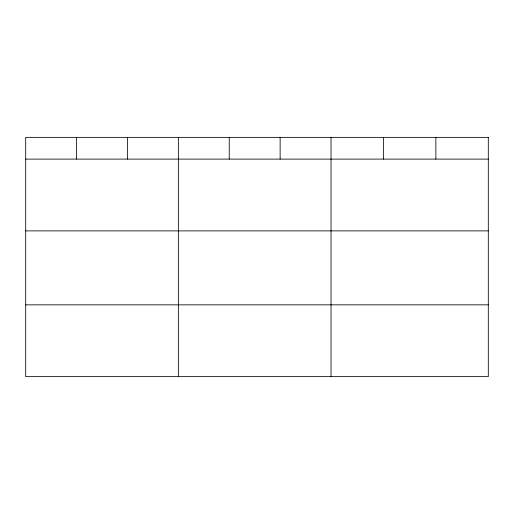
<?xml version="1.0" encoding="UTF-8"?>
<svg xmlns="http://www.w3.org/2000/svg" width="514" height="514" viewBox="0 0 514 514"><rect width="100%" height="100%" fill="white"/><g stroke="black" fill="none" stroke-linecap="round" stroke-linejoin="round"><path stroke-width="0.77" d="M25.7 159.109L488.3 159.109M25.7 230.889L488.3 230.889M25.7 304.847L488.3 304.847M435.872 137.367L435.872 159.109M383.444 137.367L383.444 159.109M331.016 137.367L331.016 376.634M280.13 137.367L280.13 159.109M229.244 137.367L229.244 159.109M178.358 137.367L178.358 376.634M127.472 137.367L127.472 159.109M76.586 137.367L76.586 159.109M488.3 137.367L25.7 137.367L25.7 376.634L488.3 376.634L488.3 137.367"/></g></svg>
